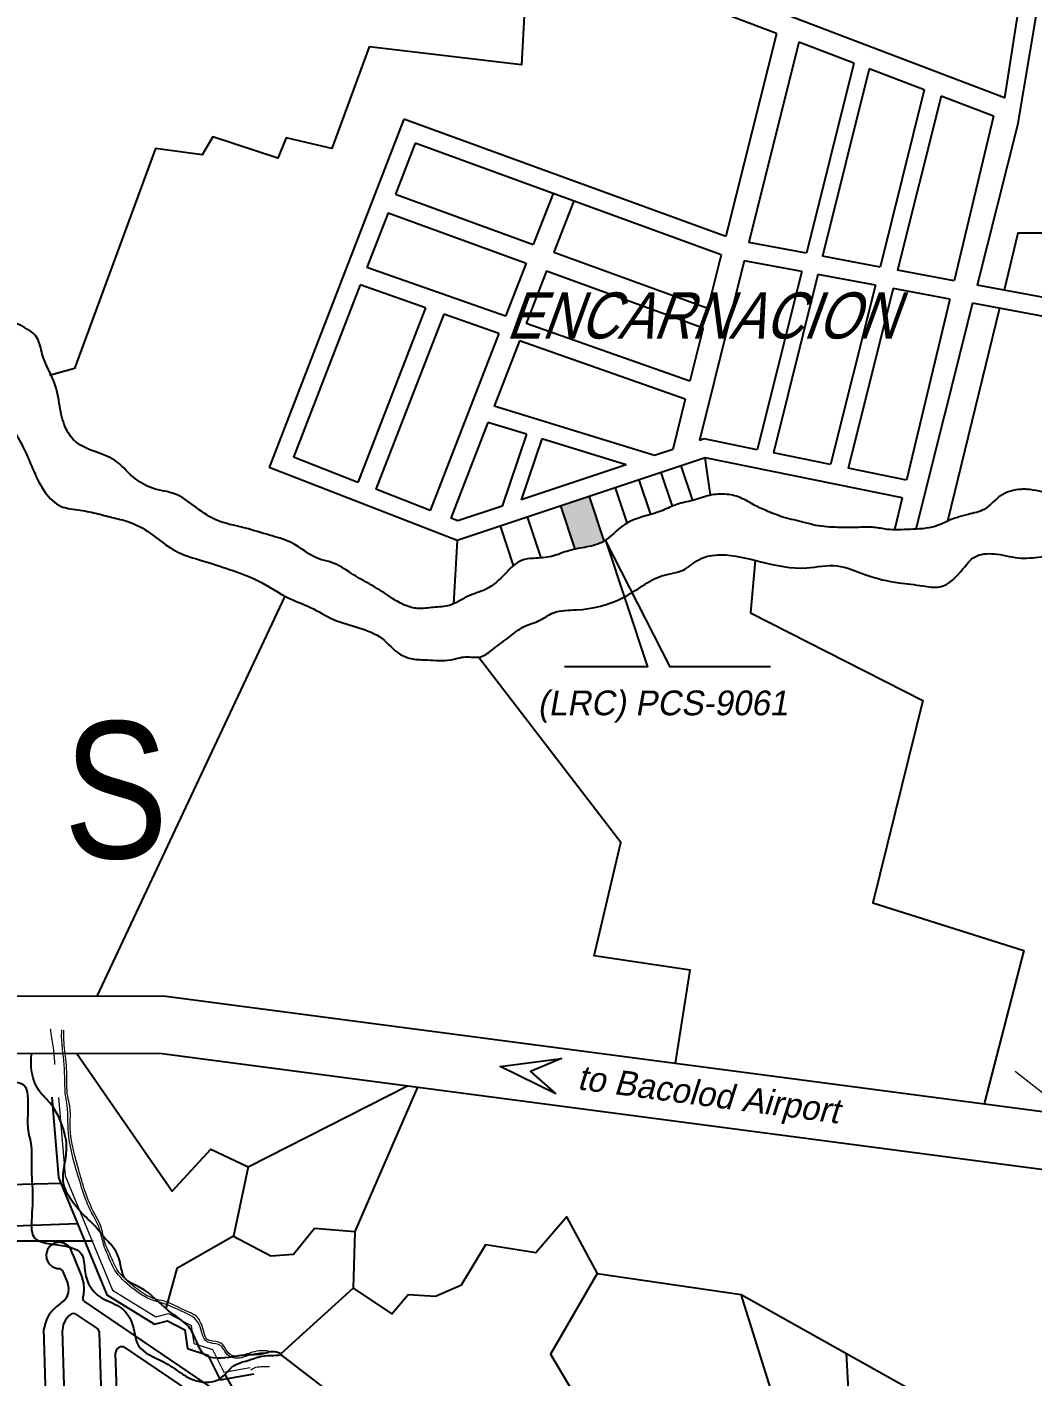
# Model space of a CAD drawing. Header units: inches. Extents: x -1369 to 1198, y -366 to 1398.
# Drawn here: x -539.75 to -522.1, y 911.39 to 935.08 of the extents above; entities that cross this region are included whole.
import ezdxf
from ezdxf.enums import TextEntityAlignment as Align

# ---------------------------------------------------------------- set-up
doc = ezdxf.new("R2010")
doc.units = ezdxf.units.IN
doc.header["$MEASUREMENT"] = 0
for name, color, linetype in [('BLOCKS', 5, 'Continuous'), ('CREEK_RIVER', 7, 'Continuous'), ('LOT_NO', 8, 'Continuous'), ('NATL_ROAD', 1, 'Continuous'), ('PRIVATE', 181, 'Continuous'), ('SUBLOTS', 1, 'Continuous')]:
    doc.layers.add(name, color=color, linetype=linetype)
for name, color, linetype, lineweight in [('CREEK', 2, 'Continuous', 13), ('ROAD', 8, 'Continuous', 20), ('SUBDIVIDION', 8, 'Continuous', 25)]:
    doc.layers.add(name, color=color, linetype=linetype, lineweight=lineweight)
doc.styles.add('LOT_NO', font='ARIALN.TTF', dxfattribs={"width": 1.5, "height": 1})
doc.styles.add('PX-0', font='leroy')

msp = doc.modelspace()

# ---------------------------------------------------------------- hatches: boundary and pattern name
h = msp.add_hatch(color=8)
edge = h.paths.add_edge_path()
edge.add_line((-529.8678, 926.8357), (-530.373, 926.6675))
edge.add_line((-530.373, 926.6675), (-530.1197, 925.9072))
edge.add_spline(control_points=[(-530.1197, 925.9072), (-530.0645, 925.9189), (-529.9061, 925.947), (-529.7264, 925.9841), (-529.6224, 926.0443), (-529.6074, 926.0538)], knot_values=[9.7984055, 9.7984055, 9.7984055, 9.7984055, 9.8549747, 9.9588011, 9.9768114, 9.9768114, 9.9768114, 9.9768114], degree=3, periodic=0)
edge.add_line((-529.6074, 926.0538), (-529.8678, 926.8357))

# ---------------------------------------------------------------- linework, layer by layer
at = {"color": 8}
for p, q in [((-527.7437, 926.8553), (-527.8341, 927.5131)), ((-528.4099, 926.6656), (-528.6065, 927.2559)), ((-528.0542, 926.7649), (-528.2565, 927.3724)), ((-529.207, 926.3692), (-529.4129, 926.9872)), ((-528.792, 926.5191), (-528.9943, 927.1267)), ((-529.6074, 926.0538), (-529.8678, 926.8357)), ((-530.7169, 925.7545), (-530.9563, 926.4732)), ((-530.1197, 925.9072), (-530.373, 926.6675)), ((-531.1998, 925.6232), (-531.4303, 926.3153)), ((-532.1901, 926.0622), (-532.2554, 924.9472))]:
    msp.add_line(p, q, dxfattribs=at)
msp.add_lwpolyline([(-526.6866, 923.8426), (-528.4498, 923.8426), (-529.5847, 926.0688), (-528.8519, 923.8426), (-530.3058, 923.8426)], dxfattribs=at)
at = {"layer": 'BLOCKS', "color": 8}
for p, q in [((-539.337, 913.6754), (-539.3872, 913.6075)), ((-539.2657, 913.7209), (-539.337, 913.6754)), ((-539.1829, 913.7377), (-539.2657, 913.7209)), ((-539.0995, 913.7238), (-539.1829, 913.7377)), ((-539.0267, 913.6809), (-539.0995, 913.7238)), ((-538.9741, 913.6147), (-539.0267, 913.6809)), ((-539.3872, 913.6075), (-539.4098, 913.526)), ((-539.4098, 913.526), (-539.4017, 913.4419)), ((-539.4017, 913.4419), (-539.3639, 913.3663)), ((-538.9487, 913.5341), (-538.9741, 913.6147)), ((-538.9487, 913.5341), (-538.7746, 913.112)), ((-539.3639, 913.3663), (-539.3016, 913.3092)), ((-539.3016, 913.3092), (-539.2229, 913.2783)), ((-539.2229, 913.2783), (-539.1708, 913.2779)), ((-539.1258, 913.2478), (-539.1708, 913.2779)), ((-539.1258, 913.2478), (-539.0268, 913.0129)), ((-539.0105, 912.932), (-539.0268, 913.0129)), ((-538.7483, 913.0165), (-538.7746, 913.112)), ((-538.7391, 912.918), (-538.7483, 913.0165)), ((-539.0966, 912.7067), (-539.0468, 912.7726)), ((-539.0468, 912.7726), (-539.0173, 912.8497)), ((-539.0173, 912.8497), (-539.0105, 912.932)), ((-538.7641, 912.7557), (-538.7473, 912.8193)), ((-538.7451, 912.705), (-538.7641, 912.7557)), ((-538.7473, 912.8193), (-538.7391, 912.918)), ((-539.2999, 912.5411), (-539.3543, 912.4694)), ((-539.2356, 912.6042), (-539.2999, 912.5411)), ((-539.1628, 912.6573), (-539.2356, 912.6042)), ((-539.1628, 912.6573), (-539.0966, 912.7067)), ((-538.7451, 912.705), (-535.2837, 910.3532)), ((-539.4295, 912.3062), (-539.4485, 912.2181)), ((-539.3978, 912.3905), (-539.4295, 912.3062)), ((-539.3543, 912.4694), (-539.3978, 912.3905)), ((-539.1102, 912.2899), (-539.1226, 912.1948)), ((-539.0708, 912.3774), (-539.1102, 912.2899)), ((-539.0079, 912.4498), (-539.0708, 912.3774)), ((-538.9541, 912.4836), (-539.0079, 912.4498)), ((-538.9, 912.4827), (-538.9541, 912.4836)), ((-538.9, 912.4827), (-538.4973, 912.2091)), ((-539.3809, 909.9106), (-539.4485, 912.2181)), ((-539.0541, 909.8573), (-539.1226, 912.1948)), ((-538.4713, 912.1616), (-538.4973, 912.2091)), ((-538.4309, 910.7853), (-538.4713, 912.1616)), ((-538.1649, 910.9557), (-538.1894, 911.7922)), ((-538.0202, 911.885), (-536.6996, 910.9877))]:
    msp.add_line(p, q, dxfattribs=at)
msp.add_lwpolyline([(-539.311, 916.2851), (-539.1953, 914.874), (-538.3429, 912.8124), (-537.5054, 912.2994), (-537.277, 912.3588), (-536.9751, 912.1987), (-536.9266, 911.869), (-536.5714, 911.755), (-536.3543, 911.3243), (-535.7586, 911.4273)], dxfattribs=at)
msp.add_arc((-538.0811, 911.7954), 0.1084, 55.8063, 181.67877, dxfattribs=at)
at = {"layer": 'CREEK', "color": 8}
msp.add_lwpolyline([(-539.1901, 916.278), (-539.0773, 914.9025), (-538.247, 912.8943), (-537.4862, 912.4283), (-537.262, 912.4866), (-536.8653, 912.2762), (-536.8188, 911.9603), (-536.487, 911.8538), (-536.2872, 911.4576), (-535.8245, 911.5376)], dxfattribs=at)
for points in [[(-539.2556, 916.856), (-539.2756, 917.1137), (-539.3206, 917.3951), (-539.3326, 917.4802)], [(-535.5039, 911.8244), (-535.6301, 911.8338), (-535.7892, 911.8059), (-535.914, 911.7667), (-535.9817, 911.7463), (-536.0616, 911.735), (-536.2114, 911.7954), (-536.3077, 911.9392), (-536.4795, 912.0019), (-536.5874, 912.0355), (-536.6359, 912.1481), (-536.6842, 912.2987), (-536.7426, 912.4045), (-537.0199, 912.5608), (-537.1605, 912.6333), (-537.3383, 912.7006), (-537.5132, 912.7465), (-537.8019, 912.9067), (-538.0434, 913.117), (-538.1261, 913.203), (-538.2678, 913.4762), (-538.3839, 913.7513), (-538.4487, 914.019), (-538.532, 914.1864), (-538.7069, 914.5797), (-538.827, 914.9699), (-538.9055, 915.2574), (-538.9878, 915.8027), (-538.988, 916.0741), (-539.0309, 916.3014), (-539.0482, 916.7332), (-539.0629, 916.9537), (-539.1002, 917.3338), (-539.0968, 917.4646)], [(-535.8177, 911.4984), (-535.7294, 911.5425), (-535.6075, 911.5538), (-535.4901, 911.5556)]]:
    msp.add_spline(points, degree=3, dxfattribs=at)
msp.add_open_spline([(-535.5085, 911.7873), (-535.638, 911.8034), (-535.7514, 911.7806), (-535.9588, 911.7126), (-536.0636, 911.6764), (-536.2627, 911.7606), (-536.294, 911.8834), (-536.3848, 911.9523), (-536.4606, 911.9551), (-536.6107, 911.991), (-536.6547, 912.0692), (-536.6848, 912.19), (-536.6999, 912.2392), (-536.774, 912.417), (-536.8937, 912.4615), (-537.1692, 912.5885), (-537.2811, 912.6491), (-537.5594, 912.7162), (-537.7007, 912.7841), (-537.9356, 912.9601), (-538.0423, 913.0492), (-538.2417, 913.2783), (-538.2834, 913.4222), (-538.4057, 913.6831), (-538.4343, 913.8365), (-538.5076, 914.0957), (-538.5939, 914.215), (-538.7129, 914.4787), (-538.7612, 914.6151), (-538.8925, 915.0475), (-538.9882, 915.3414), (-539.0363, 915.8457), (-539.0113, 916.027), (-539.0919, 916.3997), (-539.079, 916.5989), (-539.0958, 916.9711), (-539.1381, 917.1576), (-539.1375, 917.3903), (-539.1359, 917.4285), (-539.1342, 917.4662)], degree=3, knots=[0, 0, 0, 0, 0.04175831, 0.04175831, 0.07045378, 0.07045378, 0.09914925, 0.09914925, 0.12226775, 0.12226775, 0.14093588, 0.14093588, 0.159604, 0.159604, 0.20549789, 0.20549789, 0.25139178, 0.25139178, 0.29728566, 0.29728566, 0.34317955, 0.34317955, 0.38907344, 0.38907344, 0.43496732, 0.43496732, 0.48086121, 0.48086121, 0.5267551, 0.5267551, 0.62523127, 0.62523127, 0.68605163, 0.68605163, 0.74687199, 0.74687199, 0.80769234, 0.80769234, 0.81981823, 0.81981823, 0.81981823, 0.81981823], dxfattribs=at)
at = {"layer": 'CREEK_RIVER', "color": 8}
for points in [[(-503.3814, 925.9904), (-503.9909, 925.8658), (-504.4304, 925.778), (-504.9929, 925.6374), (-505.4148, 925.5496), (-506.1707, 925.3739), (-506.5047, 925.2861), (-506.9266, 925.1456), (-507.2606, 925.0929), (-507.6473, 925.1105), (-507.9989, 925.0753), (-508.3329, 925.0051), (-508.4735, 925.0402), (-508.8251, 925.1983), (-508.9657, 925.3388), (-509.2294, 925.532), (-509.4404, 925.7604), (-509.4931, 926.1117), (-509.7216, 926.463), (-509.915, 926.586), (-510.3193, 926.3928), (-510.8115, 926.3401), (-511.2334, 926.2171), (-511.8311, 926.182), (-512.0948, 926.0063), (-512.3233, 925.6901), (-512.4815, 925.4793), (-512.6749, 925.0753), (-512.8507, 924.6713), (-512.9913, 924.5308), (-513.1319, 924.32), (-513.255, 924.1795), (-513.9405, 924.2146), (-514.4328, 924.2146), (-515.4699, 924.3551), (-515.8039, 924.4605), (-516.0676, 924.5132), (-516.4543, 924.5308), (-516.6828, 924.6537), (-517.0872, 924.8118), (-517.6848, 925.0051), (-517.7727, 925.0578), (-518.2122, 925.1105), (-518.5638, 925.3037), (-518.9329, 925.7604), (-519.0911, 925.9009), (-519.5985, 926.2732), (-519.9149, 926.361), (-520.4247, 926.4664), (-520.7938, 926.5893), (-521.0399, 926.6596), (-521.7607, 926.8704), (-522.1826, 926.9582), (-522.288, 926.9582), (-522.6396, 926.8528), (-522.9384, 926.6069), (-523.2197, 926.5191), (-523.5889, 926.3961), (-523.7998, 926.3083), (-524.2393, 926.2556), (-524.6436, 926.2556), (-524.8721, 926.2907), (-525.1358, 926.2907), (-525.505, 926.2907), (-525.8917, 926.3259), (-526.1026, 926.3786), (-526.4542, 926.4664), (-526.7355, 926.5718), (-526.964, 926.6772), (-527.1925, 926.8001), (-527.4562, 926.8704), (-527.755, 926.8528), (-528.0539, 926.765), (-528.3351, 926.6947), (-528.5813, 926.5893), (-529.2492, 926.3434), (-529.6536, 926.0272), (-529.9524, 925.9394), (-530.2688, 925.8691), (-530.5325, 925.7813), (-530.8489, 925.7462), (-531.0599, 925.7111), (-531.3411, 925.4827), (-531.6927, 925.2016), (-532.0091, 925.0787), (-532.3255, 924.9206), (-532.6068, 924.8855), (-532.8881, 924.8679), (-533.099, 924.9206), (-533.3275, 925.0436), (-533.6264, 925.2368), (-533.9076, 925.3949), (-534.0483, 925.4827), (-534.3999, 925.6759), (-534.5932, 925.7286), (-535.1183, 926.0307), (-535.4874, 926.1537), (-535.9093, 926.2766), (-536.4542, 926.4347), (-536.8058, 926.6631), (-537.1398, 926.8739), (-537.5441, 926.9792), (-537.8781, 927.1725), (-538.2121, 927.4711), (-538.8801, 927.7873), (-539.0559, 928.0156), (-539.1614, 928.3669), (-539.2493, 928.7885), (-539.4778, 929.3331), (-539.5657, 929.6141), (-539.9524, 929.8952), (-540.304, 930.1411), (-540.8138, 930.1762), (-541.4115, 930.2465), (-541.5873, 930.2289), (-542.308, 929.9654), (-542.6244, 929.8425), (-543.1869, 929.579), (-543.4682, 929.4912), (-543.7846, 929.4385), (-544.3647, 929.4385), (-544.8042, 929.5966), (-545.2437, 929.7195), (-546.1402, 930.0708), (-546.4918, 930.3343), (-546.8258, 930.7032), (-547.0543, 930.9843), (-547.3004, 931.5288), (-547.6168, 932.2666), (-547.8981, 932.6354), (-548.1266, 933.3556), (-548.2848, 933.584), (-548.1969, 934.0583), (-548.2672, 934.4974), (-548.5133, 934.6906), (-548.8122, 934.9893), (-549.2756, 934.9359)], [(-549.6408, 934.007), (-549.2475, 933.8676), (-548.9135, 933.4636), (-548.9838, 933.2001), (-549.0365, 932.9015), (-548.8783, 932.6731), (-548.7904, 932.4096), (-548.8256, 932.1988), (-548.7201, 931.9705), (-548.5267, 931.7597), (-548.3685, 931.5665), (-547.9642, 930.9341), (-547.7708, 930.4774), (-547.3189, 929.8563), (-547.0552, 929.4348), (-546.897, 929.2415), (-546.5103, 928.9781), (-545.7544, 928.6443), (-545.2446, 928.4335), (-544.8403, 928.3281), (-544.6821, 928.3281), (-544.3481, 928.3106), (-543.8559, 928.2754), (-543.6098, 928.4335), (-543.2758, 928.5565), (-543.0121, 928.6443), (-542.7133, 928.8375), (-542.4847, 928.9956), (-542.2035, 929.1186), (-541.8871, 929.3118), (-541.6585, 929.3469), (-541.307, 929.3118), (-540.6741, 929.0132), (-540.3753, 928.9078), (-540.1292, 928.4511), (-539.971, 927.9944), (-539.7952, 927.6606), (-539.426, 926.9053), (-539.1448, 926.6594), (-539.0217, 926.6242), (-538.6877, 926.5715), (-538.3889, 926.5013), (-538.1076, 926.431), (-537.8088, 926.3256), (-537.088, 925.8513), (-536.6837, 925.7108), (-536.1915, 925.5527), (-535.6993, 925.3595), (-535.1368, 925.0433), (-534.7676, 924.8852), (-534.3633, 924.6744), (-533.5048, 924.333), (-533.2059, 924.0696), (-532.9774, 923.9817), (-532.7137, 923.9642), (-532.3094, 923.9642), (-532.0457, 924.0169), (-531.782, 924.0169), (-531.5535, 924.1574), (-531.2722, 924.3682), (-531.0261, 924.5438), (-530.7625, 924.6492), (-530.4988, 924.7898), (-530.0945, 924.8425), (-529.2858, 925.0532), (-528.9343, 925.264), (-528.6003, 925.4397), (-528.2135, 925.5451), (-527.9498, 925.7207), (-527.5631, 925.8086), (-526.86, 925.6856), (-526.0513, 925.5802), (-525.524, 925.6154), (-525.0142, 925.4573), (-524.4341, 925.3167), (-524.0122, 925.264), (-523.7133, 925.2465), (-523.309, 925.5627), (-523.0981, 925.7734), (-522.7641, 925.8261), (-522.3422, 925.7559), (-521.9379, 925.7734), (-521.516, 925.7734), (-521.1117, 925.5978), (-520.7601, 925.4397), (-520.3909, 925.264), (-520.1097, 924.8776), (-519.8284, 924.4384), (-519.4417, 924.2101), (-519.1956, 924.1047), (-518.4962, 923.8245), (-518.215, 923.8069), (-517.9864, 923.6488), (-517.5997, 923.6313), (-517.213, 923.6137), (-516.8262, 923.4732), (-516.3868, 923.3151), (-515.666, 923.3326), (-515.4023, 923.3502), (-515.1562, 923.1921), (-514.7871, 922.9286), (-514.6113, 922.7003), (-514.1367, 922.6476), (-513.0819, 923.0516), (-512.5194, 923.3853), (-512.203, 923.7015), (-512.0448, 924.0704), (-511.9217, 924.5096), (-511.7987, 924.773), (-511.5877, 925.0541), (-511.2889, 925.1946), (-510.9373, 925.2122), (-510.3748, 925.0014), (-510.2342, 924.4393), (-510.0232, 924.1758), (-509.9705, 923.965), (-509.7947, 923.7718), (-509.4607, 923.6488), (-509.0036, 923.684), (-508.7751, 923.7894), (-508.0016, 923.7367), (-507.6852, 923.8069), (-507.193, 923.8245), (-506.8942, 923.9299), (-506.4899, 924.0528), (-506.2086, 924.2109), (-505.9449, 924.3163), (-505.4176, 924.369), (-504.9781, 924.5096), (-504.732, 924.5974), (-504.1743, 924.7775), (-503.893, 924.8302), (-503.6821, 924.8127), (-503.4536, 924.8302)], [(-540.1679, 917.0556), (-540.0708, 916.5906), (-539.7895, 916.4852), (-539.7368, 916.3271), (-539.7192, 915.6596), (-539.6841, 915.5015), (-539.6665, 914.9569), (-539.6489, 914.6583), (-539.6665, 914.1138), (-539.6137, 913.8152), (-539.3325, 913.7098), (-539.0161, 913.6571), (-538.8051, 913.5517), (-538.7348, 913.2882), (-538.6645, 913.0071), (-538.436, 912.7612), (-538.1195, 912.6031), (-537.9086, 912.3396), (-537.7855, 911.9181), (-537.3461, 911.637), (-537.0472, 911.4438), (-536.766, 911.3032), (-536.3617, 911.3384), (-536.1155, 911.5667), (-535.8343, 911.6721), (-535.5706, 911.7424), (-535.2893, 911.7775), (-535.3948, 911.8127), (-535.6058, 911.7775), (-535.8519, 911.76), (-536.1331, 911.7248), (-536.6429, 911.7775), (-536.766, 911.9883), (-536.9066, 912.2518), (-537.2582, 912.5329), (-537.7504, 912.9369), (-538.0316, 913.1125), (-538.102, 913.3409), (-538.225, 913.6395), (-538.3832, 913.8152), (-538.5238, 913.9908), (-538.77, 914.2367), (-538.9809, 914.5002), (-539.1039, 914.7813), (-539.0864, 915.0975), (-539.0512, 915.4312), (-539.1391, 915.8177), (-539.3149, 916.1514), (-539.5434, 916.4149), (-539.6665, 916.7662), (-539.6662, 917.0551)]]:
    msp.add_spline(points, degree=3, dxfattribs=at)
at = {"layer": 'NATL_ROAD', "color": 1}
for points in [[(-553.578, 924.4217), (-552.8317, 923.6989), (-546.7588, 919.0835, 0.1167612), (-542.9475, 918.0632), (-537.3074, 918.0578), (-516.1239, 915.2728)], [(-553.84, 923.2764), (-553.4877, 922.9351), (-547.3062, 918.2372, 0.1192822), (-542.9622, 917.0583), (-537.3737, 917.053), (-516.3264, 914.2859)]]:
    msp.add_lwpolyline(points, format="xyb", dxfattribs=at)
at = {"layer": 'ROAD', "color": 8}
msp.add_line((-517.3952, 912.7711), (-522.3912, 916.7371), dxfattribs=at)
at = {"layer": 'SUBDIVIDION', "color": 8}
for p, q in [((-526.5826, 934.9611), (-527.473, 931.3975)), ((-526.1898, 934.8116), (-527.0691, 931.2922)), ((-525.2241, 934.444), (-526.0587, 931.1037)), ((-524.9541, 934.3412), (-525.7762, 931.051)), ((-523.9885, 933.9736), (-524.7658, 930.8626)), ((-523.6943, 933.8616), (-524.458, 930.8052)), ((-533.1257, 933.4597), (-535.4957, 927.343)), ((-522.7708, 933.5101), (-523.4631, 930.6196)), ((-522.3542, 933.3515), (-523.0598, 930.5444)), ((-532.929, 933.0383), (-533.2763, 932.1419)), ((-530.507, 932.1548), (-530.8546, 931.2578)), ((-533.2763, 932.1419), (-530.8546, 931.2578)), ((-530.1452, 932.0228), (-530.4928, 931.1257)), ((-533.4043, 931.8116), (-533.7756, 930.8534)), ((-533.4043, 931.8116), (-530.9826, 930.9274)), ((-530.4928, 931.1257), (-527.7876, 930.138)), ((-527.1489, 930.973), (-527.9376, 927.8164)), ((-527.553, 931.0771), (-527.7876, 930.138)), ((-531.3426, 929.9982), (-533.7756, 930.8534)), ((-530.9826, 930.9274), (-531.3426, 929.9982)), ((-530.6208, 930.7953), (-530.9792, 929.8705)), ((-530.6208, 930.7953), (-527.874, 929.7925)), ((-526.1385, 930.7845), (-526.9207, 927.6541)), ((-525.856, 930.7318), (-526.6393, 927.5968)), ((-533.8931, 930.5502), (-535.067, 927.5206)), ((-532.7457, 930.1469), (-533.8931, 930.5502)), ((-524.8455, 930.5434), (-525.633, 927.3918)), ((-524.5378, 930.486), (-525.3265, 927.3294)), ((-523.5397, 930.2998), (-524.3011, 927.1206)), ((-532.7457, 930.1469), (-533.9335, 927.0814)), ((-532.4286, 930.0355), (-533.6203, 926.96)), ((-531.4601, 929.695), (-532.4286, 930.0355)), ((-523.14, 930.2252), (-524.1367, 926.26)), ((-528.1067, 928.8609), (-530.9792, 929.8705)), ((-527.874, 929.7925), (-528.1067, 928.8609)), ((-531.4601, 929.695), (-532.6635, 926.5893)), ((-531.0967, 929.5673), (-531.5407, 928.4214)), ((-528.1859, 928.5442), (-531.0967, 929.5673)), ((-528.726, 927.5538), (-531.5407, 928.4214)), ((-528.1859, 928.5442), (-528.4068, 927.6601)), ((-531.6516, 928.1351), (-532.3045, 926.4502)), ((-530.9732, 927.926), (-531.6516, 928.1351)), ((-530.9732, 927.926), (-531.4013, 926.6627)), ((-530.7055, 927.8435), (-531.068, 926.7737)), ((-529.2256, 927.3874), (-530.7055, 927.8435)), ((-524.3758, 926.8088), (-524.5104, 926.2469)), ((-540.4329, 913.7597), (-538.5814, 913.7647))]:
    msp.add_line(p, q, dxfattribs=at)
for points in [[(-519.9429, 944.5017), (-521.2718, 939.7988), (-522.3542, 933.3515)], [(-521.5129, 940.3135), (-521.6359, 939.8783), (-522.58, 933.8356), (-529.6293, 936.519), (-534.6477, 937.944)], [(-526.5826, 934.9611), (-529.7465, 936.1655), (-534.7493, 937.586)], [(-525.2241, 934.444), (-526.1898, 934.8116)], [(-523.9885, 933.9736), (-524.9541, 934.3412)], [(-522.7708, 933.5101), (-523.6943, 933.8616)], [(-527.473, 931.3975), (-533.1257, 933.4597)], [(-527.553, 931.0771), (-532.929, 933.0383)], [(-526.0587, 931.1037), (-527.0691, 931.2922)], [(-526.1385, 930.7845), (-527.1489, 930.973)], [(-524.7658, 930.8626), (-525.7762, 931.051)], [(-524.8455, 930.5434), (-525.856, 930.7318)], [(-523.4631, 930.6196), (-524.458, 930.8052)], [(-521.3233, 930.2205), (-523.0598, 930.5444)], [(-523.5397, 930.2998), (-524.5378, 930.486)], [(-528.4068, 927.6601), (-528.726, 927.5538)], [(-526.9207, 927.6541), (-527.8541, 927.8442), (-527.9376, 927.8164)], [(-524.3758, 926.8088), (-527.8341, 927.5131), (-532.1901, 926.0622), (-535.4957, 927.343)], [(-533.9335, 927.0814), (-535.067, 927.5206)], [(-525.633, 927.3918), (-526.6393, 927.5968)], [(-529.2256, 927.3874), (-531.068, 926.7737)], [(-524.3011, 927.1206), (-525.3265, 927.3294)], [(-532.6635, 926.5893), (-533.6203, 926.96)], [(-531.4013, 926.6627), (-532.1819, 926.4027), (-532.3045, 926.4502)]]:
    msp.add_lwpolyline(points, dxfattribs=at)
msp.add_lwpolyline([(-506.935, 934.7634), (-507.93, 931.0651), (-508.9847, 930.6259), (-509.0506, 931.2188), (-514.2804, 935.7201, 0.6185314), (-514.7564, 935.5204), (-515.9794, 928.8897), (-523.14, 930.2252)], format="xyb", dxfattribs=at)
msp.add_lwpolyline([(-530.4588, 916.3463), (-531.4377, 916.8216), (-530.3609, 916.9614), (-530.9063, 916.7377)], close=True, dxfattribs=at)
at = {"layer": 'SUBLOTS', "color": 8}
for p, q in [((-535.2152, 925.0827), (-538.5185, 918.059)), ((-539.1529, 914.7715), (-540.4081, 914.7384)), ((-540.3259, 914.0105), (-538.861, 914.0655))]:
    msp.add_line(p, q, dxfattribs=at)
for points in [[(-539.2913, 941.3173), (-535.7154, 940.2374), (-536.2573, 937.9782), (-535.4725, 937.6795), (-535.6407, 936.97), (-535.1874, 936.8269), (-530.9882, 935.8124), (-531.063, 934.4121), (-533.7349, 934.7295), (-534.3899, 932.9438), (-535.1934, 933.1305), (-535.3429, 932.7758), (-536.4826, 933.1492), (-536.6695, 932.8318), (-537.4916, 932.9438), (-538.9116, 929.079), (-539.3507, 928.9576)], [(-515.5136, 938.1765), (-516.0507, 934.6858), (-515.2708, 934.542), (-515.868, 931.3043), (-521.495, 933.1315), (-521.8485, 931.4594), (-522.3434, 931.4594), (-522.5887, 930.4565)], [(-522.6668, 930.137), (-523.5809, 926.3996)], [(-526.9606, 925.7112), (-527.0411, 924.7916), (-524.0166, 923.2507), (-524.8894, 919.6995), (-522.2397, 918.8585), (-522.9392, 916.1688)], [(-528.3558, 916.881), (-528.1003, 918.5158), (-529.7837, 918.765), (-529.3161, 920.7586), (-531.8148, 924.0114)], [(-538.873, 917.0544), (-537.1979, 914.6363), (-536.5164, 915.3739), (-535.8634, 915.0618), (-533.0666, 916.4867)], [(-532.8883, 916.4633), (-533.9895, 913.927), (-534.0179, 912.9339), (-535.2873, 911.7756)], [(-535.8634, 915.0618), (-536.1189, 913.8418), (-537.1127, 913.2744), (-537.3086, 912.5741)], [(-534.0179, 912.9339), (-533.3364, 912.48), (-533.0525, 912.8205), (-532.5698, 912.7921), (-532.1155, 912.9907), (-531.6896, 913.7), (-530.8095, 913.5581), (-530.27, 914.1823), (-529.7305, 913.1893), (-527.2036, 912.8205), (-522.4903, 910.1819)], [(-536.1189, 913.8418), (-535.4659, 913.5014), (-535.0684, 913.5298), (-534.6993, 913.9837), (-533.9895, 913.927)], [(-529.7305, 913.1893), (-530.5539, 911.7707), (-530.0145, 910.8628), (-529.3614, 910.9195), (-529.617, 910.3805), (-529.5602, 909.9265), (-530.2132, 910.04), (-530.0712, 909.5009), (-531.8316, 909.5861), (-533.45, 910.3521), (-535.2861, 911.768)], [(-536.2746, 911.413), (-535.6647, 910.3521), (-532.9957, 907.8554), (-526.4653, 908.82), (-526.4653, 910.4656), (-527.2036, 912.8205)], [(-525.3605, 911.7887), (-525.1593, 908.1391), (-526.4653, 908.82)]]:
    msp.add_lwpolyline(points, dxfattribs=at)

# ---------------------------------------------------------------- texts
at = {"layer": 'LOT_NO', "color": 8, "style": 'LOT_NO'}
msp.add_text('A     L     I     J     I     S', height=2.4, dxfattribs=at).set_placement((-550.8732, 919.7609), align=Align.BOTTOM_CENTER)
at = {"layer": 'PRIVATE', "color": 8, "style": 'PX-0', "oblique": 10}
msp.add_text('(LRC) PCS-9061', height=0.435, dxfattribs=at).set_placement((-528.5816, 922.8605), align=Align.BOTTOM_CENTER)
msp.add_text('to Bacolod Airport', height=0.435, rotation=352.51027, dxfattribs=at).set_placement((-530.092, 916.4242))
at = {"layer": 'SUBDIVIDION', "color": 8, "style": 'LOT_NO', "oblique": 20}
msp.add_text('ENCARNACION', height=0.81, dxfattribs=at).set_placement((-527.9139, 929.3633), align=Align.BOTTOM_CENTER)

doc.saveas('drawing.dxf')
